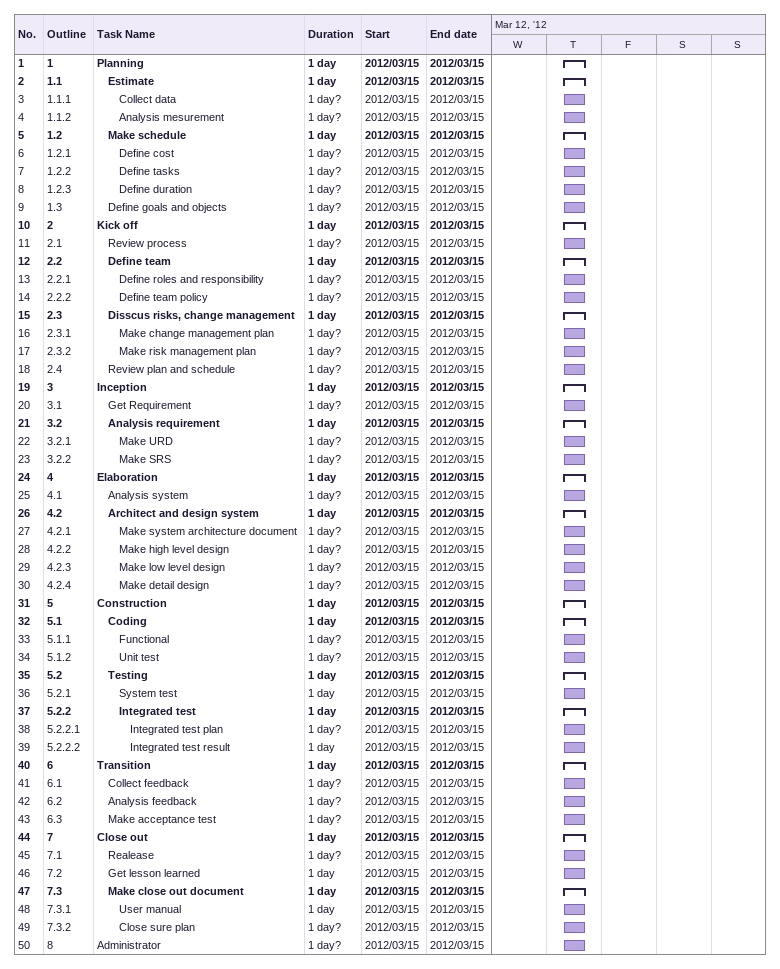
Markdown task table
| ID | WBS | Task | Duration | Start | Finish |
|---|---|---|---|---|---|
| 1 | 1 | **Planning** | 1d | 2012-03-15 | 2012-03-15 |
| 2 | 1.1 | **Estimate** | 1d | 2012-03-15 | 2012-03-15 |
| 3 | 1.1.1 | Collect data | 1d? | 2012-03-15 | 2012-03-15 |
| 4 | 1.1.2 | Analysis mesurement | 1d? | 2012-03-15 | 2012-03-15 |
| 5 | 1.2 | **Make schedule** | 1d | 2012-03-15 | 2012-03-15 |
| 6 | 1.2.1 | Define cost | 1d? | 2012-03-15 | 2012-03-15 |
| 7 | 1.2.2 | Define tasks | 1d? | 2012-03-15 | 2012-03-15 |
| 8 | 1.2.3 | Define duration | 1d? | 2012-03-15 | 2012-03-15 |
| 9 | 1.3 | Define goals and objects | 1d? | 2012-03-15 | 2012-03-15 |
| 10 | 2 | **Kick off** | 1d | 2012-03-15 | 2012-03-15 |
| 11 | 2.1 | Review process | 1d? | 2012-03-15 | 2012-03-15 |
| 12 | 2.2 | **Define team** | 1d | 2012-03-15 | 2012-03-15 |
| 13 | 2.2.1 | Define roles and responsibility | 1d? | 2012-03-15 | 2012-03-15 |
| 14 | 2.2.2 | Define team policy | 1d? | 2012-03-15 | 2012-03-15 |
| 15 | 2.3 | **Disscus risks, change management** | 1d | 2012-03-15 | 2012-03-15 |
| 16 | 2.3.1 | Make change management plan | 1d? | 2012-03-15 | 2012-03-15 |
| 17 | 2.3.2 | Make risk management plan | 1d? | 2012-03-15 | 2012-03-15 |
| 18 | 2.4 | Review plan and schedule | 1d? | 2012-03-15 | 2012-03-15 |
| 19 | 3 | **Inception** | 1d | 2012-03-15 | 2012-03-15 |
| 20 | 3.1 | Get Requirement | 1d? | 2012-03-15 | 2012-03-15 |
| 21 | 3.2 | **Analysis requirement** | 1d | 2012-03-15 | 2012-03-15 |
| 22 | 3.2.1 | Make URD | 1d? | 2012-03-15 | 2012-03-15 |
| 23 | 3.2.2 | Make SRS | 1d? | 2012-03-15 | 2012-03-15 |
| 24 | 4 | **Elaboration** | 1d | 2012-03-15 | 2012-03-15 |
| 25 | 4.1 | Analysis system | 1d? | 2012-03-15 | 2012-03-15 |
| 26 | 4.2 | **Architect and design system** | 1d | 2012-03-15 | 2012-03-15 |
| 27 | 4.2.1 | Make system architecture document | 1d? | 2012-03-15 | 2012-03-15 |
| 28 | 4.2.2 | Make high level design | 1d? | 2012-03-15 | 2012-03-15 |
| 29 | 4.2.3 | Make low level design | 1d? | 2012-03-15 | 2012-03-15 |
| 30 | 4.2.4 | Make detail design | 1d? | 2012-03-15 | 2012-03-15 |
| 31 | 5 | **Construction** | 1d | 2012-03-15 | 2012-03-15 |
| 32 | 5.1 | **Coding** | 1d | 2012-03-15 | 2012-03-15 |
| 33 | 5.1.1 | Functional | 1d? | 2012-03-15 | 2012-03-15 |
| 34 | 5.1.2 | Unit test | 1d? | 2012-03-15 | 2012-03-15 |
| 35 | 5.2 | **Testing** | 1d | 2012-03-15 | 2012-03-15 |
| 36 | 5.2.1 | System test | 1d | 2012-03-15 | 2012-03-15 |
| 37 | 5.2.2 | **Integrated test** | 1d | 2012-03-15 | 2012-03-15 |
| 38 | 5.2.2.1 | Integrated test plan | 1d? | 2012-03-15 | 2012-03-15 |
| 39 | 5.2.2.2 | Integrated test result | 1d | 2012-03-15 | 2012-03-15 |
| 40 | 6 | **Transition** | 1d | 2012-03-15 | 2012-03-15 |
| 41 | 6.1 | Collect feedback | 1d? | 2012-03-15 | 2012-03-15 |
| 42 | 6.2 | Analysis feedback | 1d? | 2012-03-15 | 2012-03-15 |
| 43 | 6.3 | Make acceptance test | 1d? | 2012-03-15 | 2012-03-15 |
| 44 | 7 | **Close out** | 1d | 2012-03-15 | 2012-03-15 |
| 45 | 7.1 | Realease | 1d? | 2012-03-15 | 2012-03-15 |
| 46 | 7.2 | Get lesson learned | 1d | 2012-03-15 | 2012-03-15 |
| 47 | 7.3 | **Make close out document** | 1d | 2012-03-15 | 2012-03-15 |
| 48 | 7.3.1 | User manual | 1d | 2012-03-15 | 2012-03-15 |
| 49 | 7.3.2 | Close sure plan | 1d? | 2012-03-15 | 2012-03-15 |
| 50 | 8 | Administrator | 1d? | 2012-03-15 | 2012-03-15 |
